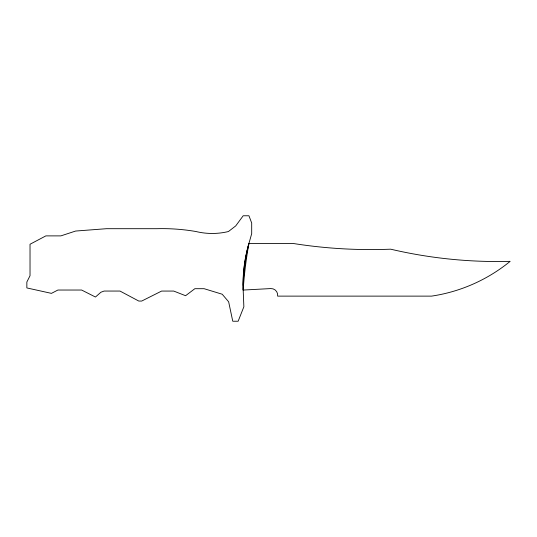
<?xml version="1.0" encoding="UTF-8"?>
<svg xmlns="http://www.w3.org/2000/svg" width="537" height="537" viewBox="0 0 537 537"><rect width="100%" height="100%" fill="white"/><g stroke="black" fill="none" stroke-linecap="round" stroke-linejoin="round"><path stroke-width="0.81" d="M248.94 243.442L251.692 233.649L251.692 222.996L248.94 215.767L243.187 215.767L235.73 225.902L228.447 231.528A68.904 68.904 0 0 1 195.998 231.528A199.073 199.073 0 0 0 156.871 228.695L106.507 228.695L75.603 231.051L60.876 235.884L45.867 235.884L30.025 244.254L30.025 275.736L26.85 282.026L26.85 287.933L51.438 293.37L57.895 290.034L81.624 290.034L95.452 297.028L100.909 292.235L104.084 291.054L119.979 291.054L138.801 301.056L141.708 301.056L161.617 291.067L173.726 291.067L185.594 295.712L194.857 288.698L204.12 288.698L222.204 294.229L228.641 301.781L232.756 321.233L238.146 321.233L243.865 306.775L243.187 290.061A406.14 406.14 0 0 1 248.94 243.442L293.007 243.442A495.221 495.221 0 0 0 390.668 249.181A467.331 467.331 0 0 0 510.15 261.351A161.805 161.805 0 0 1 431.547 296.122L277.642 296.122A6.619 6.619 0 0 0 270.742 288.57L243.187 290.061A143.359 143.359 0 0 1 248.94 243.442A156.28 156.28 0 0 0 243.187 290.061M243.248 285.355A190.581 190.581 0 0 1 248.027 247.255M248.201 246.49A190.581 190.581 0 0 1 248.564 244.966"/></g></svg>
